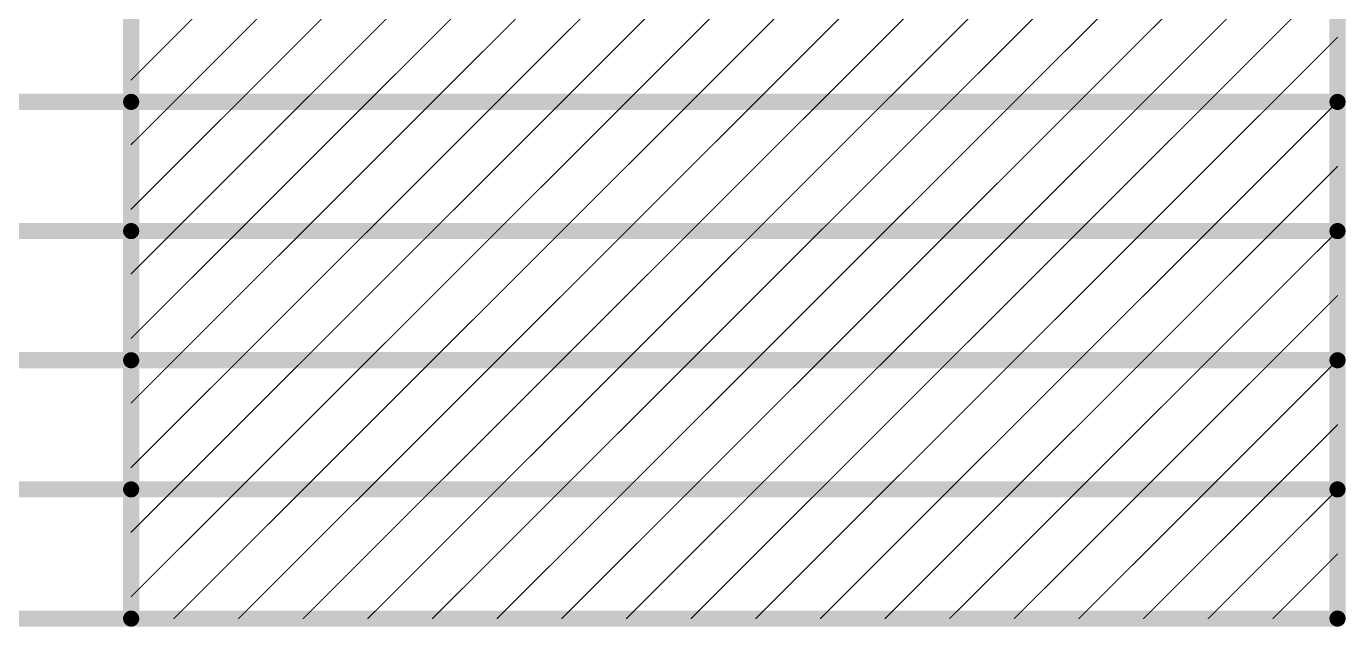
# Model space of a CAD drawing. Header units: inches. Extents: x 0 to 5401, y 0 to 5414.
# Drawn here: x 253.22 to 284.32, y 91.07 to 105.24 of the extents above; entities that cross this region are included whole.
import ezdxf

# ---------------------------------------------------------------- set-up
doc = ezdxf.new("R2010")
doc.units = ezdxf.units.IN
doc.layers.add('Fabrication', color=76, linetype='Continuous')

msp = doc.modelspace()

# ---------------------------------------------------------------- linework, layer by layer
at = {"layer": 'Fabrication'}
for points in [[(255.692, 91.262, 0.381, 0.381, 0), (255.692, 127.838, 0.381, 0.381, 0)], [(284.132, 91.262, 0.381, 0.381, 0), (284.132, 127.838, 0.381, 0.381, 0)], [(255.692, 103.97, 0.0254, 0.0254, 0), (258.224, 106.502, 0.0254, 0.0254, 0)], [(256.7, 103.454, 0.0254, 0.0254, 0), (259.748, 106.502, 0.0254, 0.0254, 0)], [(258.224, 103.454, 0.0254, 0.0254, 0), (261.272, 106.502, 0.0254, 0.0254, 0)], [(259.748, 103.454, 0.0254, 0.0254, 0), (262.796, 106.502, 0.0254, 0.0254, 0)], [(261.272, 103.454, 0.0254, 0.0254, 0), (264.32, 106.502, 0.0254, 0.0254, 0)], [(262.796, 103.454, 0.0254, 0.0254, 0), (265.844, 106.502, 0.0254, 0.0254, 0)], [(264.32, 103.454, 0.0254, 0.0254, 0), (267.368, 106.502, 0.0254, 0.0254, 0)], [(265.844, 103.454, 0.0254, 0.0254, 0), (268.892, 106.502, 0.0254, 0.0254, 0)], [(267.368, 103.454, 0.0254, 0.0254, 0), (270.416, 106.502, 0.0254, 0.0254, 0)], [(268.892, 103.454, 0.0254, 0.0254, 0), (271.94, 106.502, 0.0254, 0.0254, 0)], [(270.416, 103.454, 0.0254, 0.0254, 0), (273.464, 106.502, 0.0254, 0.0254, 0)], [(271.94, 103.454, 0.0254, 0.0254, 0), (274.988, 106.502, 0.0254, 0.0254, 0)], [(273.464, 103.454, 0.0254, 0.0254, 0), (276.512, 106.502, 0.0254, 0.0254, 0)], [(274.988, 103.454, 0.0254, 0.0254, 0), (278.036, 106.502, 0.0254, 0.0254, 0)], [(276.512, 103.454, 0.0254, 0.0254, 0), (279.56, 106.502, 0.0254, 0.0254, 0)], [(278.036, 103.454, 0.0254, 0.0254, 0), (281.084, 106.502, 0.0254, 0.0254, 0)], [(279.56, 103.454, 0.0254, 0.0254, 0), (282.608, 106.502, 0.0254, 0.0254, 0)], [(281.084, 103.454, 0.0254, 0.0254, 0), (284.132, 106.502, 0.0254, 0.0254, 0)], [(282.608, 103.454, 0.0254, 0.0254, 0), (284.132, 104.978, 0.0254, 0.0254, 0)], [(241.218, 103.454, 0.381, 0.381, 0), (255.692, 103.454, 0.381, 0.381, 0)], [(255.692, 103.454, 0.381, 0.381, 0), (284.132, 103.454, 0.381, 0.381, 0)], [(255.692, 100.922, 0.0254, 0.0254, 0), (258.224, 103.454, 0.0254, 0.0254, 0)], [(255.692, 102.446, 0.0254, 0.0254, 0), (256.7, 103.454, 0.0254, 0.0254, 0)], [(256.7, 100.406, 0.0254, 0.0254, 0), (259.748, 103.454, 0.0254, 0.0254, 0)], [(258.224, 100.406, 0.0254, 0.0254, 0), (261.272, 103.454, 0.0254, 0.0254, 0)], [(259.748, 100.406, 0.0254, 0.0254, 0), (262.796, 103.454, 0.0254, 0.0254, 0)], [(261.272, 100.406, 0.0254, 0.0254, 0), (264.32, 103.454, 0.0254, 0.0254, 0)], [(262.796, 100.406, 0.0254, 0.0254, 0), (265.844, 103.454, 0.0254, 0.0254, 0)], [(264.32, 100.406, 0.0254, 0.0254, 0), (267.368, 103.454, 0.0254, 0.0254, 0)], [(265.844, 100.406, 0.0254, 0.0254, 0), (268.892, 103.454, 0.0254, 0.0254, 0)], [(267.368, 100.406, 0.0254, 0.0254, 0), (270.416, 103.454, 0.0254, 0.0254, 0)], [(268.892, 100.406, 0.0254, 0.0254, 0), (271.94, 103.454, 0.0254, 0.0254, 0)], [(270.416, 100.406, 0.0254, 0.0254, 0), (273.464, 103.454, 0.0254, 0.0254, 0)], [(271.94, 100.406, 0.0254, 0.0254, 0), (274.988, 103.454, 0.0254, 0.0254, 0)], [(273.464, 100.406, 0.0254, 0.0254, 0), (276.512, 103.454, 0.0254, 0.0254, 0)], [(274.988, 100.406, 0.0254, 0.0254, 0), (278.036, 103.454, 0.0254, 0.0254, 0)], [(276.512, 100.406, 0.0254, 0.0254, 0), (279.56, 103.454, 0.0254, 0.0254, 0)], [(278.036, 100.406, 0.0254, 0.0254, 0), (281.084, 103.454, 0.0254, 0.0254, 0)], [(279.56, 100.406, 0.0254, 0.0254, 0), (282.608, 103.454, 0.0254, 0.0254, 0)], [(281.084, 100.406, 0.0254, 0.0254, 0), (284.132, 103.454, 0.0254, 0.0254, 0)], [(282.608, 100.406, 0.0254, 0.0254, 0), (284.132, 101.93, 0.0254, 0.0254, 0)], [(241.218, 100.406, 0.381, 0.381, 0), (255.692, 100.406, 0.381, 0.381, 0)], [(255.692, 100.406, 0.381, 0.381, 0), (284.132, 100.406, 0.381, 0.381, 0)], [(255.692, 97.874, 0.0254, 0.0254, 0), (258.224, 100.406, 0.0254, 0.0254, 0)], [(255.692, 99.398, 0.0254, 0.0254, 0), (256.7, 100.406, 0.0254, 0.0254, 0)], [(256.7, 97.358, 0.0254, 0.0254, 0), (259.748, 100.406, 0.0254, 0.0254, 0)], [(258.224, 97.358, 0.0254, 0.0254, 0), (261.272, 100.406, 0.0254, 0.0254, 0)], [(259.748, 97.358, 0.0254, 0.0254, 0), (262.796, 100.406, 0.0254, 0.0254, 0)], [(261.272, 97.358, 0.0254, 0.0254, 0), (264.32, 100.406, 0.0254, 0.0254, 0)], [(262.796, 97.358, 0.0254, 0.0254, 0), (265.844, 100.406, 0.0254, 0.0254, 0)], [(264.32, 97.358, 0.0254, 0.0254, 0), (267.368, 100.406, 0.0254, 0.0254, 0)], [(265.844, 97.358, 0.0254, 0.0254, 0), (268.892, 100.406, 0.0254, 0.0254, 0)], [(267.368, 97.358, 0.0254, 0.0254, 0), (270.416, 100.406, 0.0254, 0.0254, 0)], [(268.892, 97.358, 0.0254, 0.0254, 0), (271.94, 100.406, 0.0254, 0.0254, 0)], [(270.416, 97.358, 0.0254, 0.0254, 0), (273.464, 100.406, 0.0254, 0.0254, 0)], [(271.94, 97.358, 0.0254, 0.0254, 0), (274.988, 100.406, 0.0254, 0.0254, 0)], [(273.464, 97.358, 0.0254, 0.0254, 0), (276.512, 100.406, 0.0254, 0.0254, 0)], [(274.988, 97.358, 0.0254, 0.0254, 0), (278.036, 100.406, 0.0254, 0.0254, 0)], [(276.512, 97.358, 0.0254, 0.0254, 0), (279.56, 100.406, 0.0254, 0.0254, 0)], [(278.036, 97.358, 0.0254, 0.0254, 0), (281.084, 100.406, 0.0254, 0.0254, 0)], [(279.56, 97.358, 0.0254, 0.0254, 0), (282.608, 100.406, 0.0254, 0.0254, 0)], [(281.084, 97.358, 0.0254, 0.0254, 0), (284.132, 100.406, 0.0254, 0.0254, 0)], [(282.608, 97.358, 0.0254, 0.0254, 0), (284.132, 98.882, 0.0254, 0.0254, 0)], [(241.218, 97.358, 0.381, 0.381, 0), (255.692, 97.358, 0.381, 0.381, 0)], [(255.692, 97.358, 0.381, 0.381, 0), (284.132, 97.358, 0.381, 0.381, 0)], [(255.692, 94.826, 0.0254, 0.0254, 0), (258.224, 97.358, 0.0254, 0.0254, 0)], [(255.692, 96.35, 0.0254, 0.0254, 0), (256.7, 97.358, 0.0254, 0.0254, 0)], [(256.7, 94.31, 0.0254, 0.0254, 0), (259.748, 97.358, 0.0254, 0.0254, 0)], [(258.224, 94.31, 0.0254, 0.0254, 0), (261.272, 97.358, 0.0254, 0.0254, 0)], [(259.748, 94.31, 0.0254, 0.0254, 0), (262.796, 97.358, 0.0254, 0.0254, 0)], [(261.272, 94.31, 0.0254, 0.0254, 0), (264.32, 97.358, 0.0254, 0.0254, 0)], [(262.796, 94.31, 0.0254, 0.0254, 0), (265.844, 97.358, 0.0254, 0.0254, 0)], [(264.32, 94.31, 0.0254, 0.0254, 0), (267.368, 97.358, 0.0254, 0.0254, 0)], [(265.844, 94.31, 0.0254, 0.0254, 0), (268.892, 97.358, 0.0254, 0.0254, 0)], [(267.368, 94.31, 0.0254, 0.0254, 0), (270.416, 97.358, 0.0254, 0.0254, 0)], [(268.892, 94.31, 0.0254, 0.0254, 0), (271.94, 97.358, 0.0254, 0.0254, 0)], [(270.416, 94.31, 0.0254, 0.0254, 0), (273.464, 97.358, 0.0254, 0.0254, 0)], [(271.94, 94.31, 0.0254, 0.0254, 0), (274.988, 97.358, 0.0254, 0.0254, 0)], [(273.464, 94.31, 0.0254, 0.0254, 0), (276.512, 97.358, 0.0254, 0.0254, 0)], [(274.988, 94.31, 0.0254, 0.0254, 0), (278.036, 97.358, 0.0254, 0.0254, 0)], [(276.512, 94.31, 0.0254, 0.0254, 0), (279.56, 97.358, 0.0254, 0.0254, 0)], [(278.036, 94.31, 0.0254, 0.0254, 0), (281.084, 97.358, 0.0254, 0.0254, 0)], [(279.56, 94.31, 0.0254, 0.0254, 0), (282.608, 97.358, 0.0254, 0.0254, 0)], [(281.084, 94.31, 0.0254, 0.0254, 0), (284.132, 97.358, 0.0254, 0.0254, 0)], [(282.608, 94.31, 0.0254, 0.0254, 0), (284.132, 95.834, 0.0254, 0.0254, 0)], [(241.218, 94.31, 0.381, 0.381, 0), (255.692, 94.31, 0.381, 0.381, 0)], [(255.692, 94.31, 0.381, 0.381, 0), (284.132, 94.31, 0.381, 0.381, 0)], [(255.692, 91.778, 0.0254, 0.0254, 0), (258.224, 94.31, 0.0254, 0.0254, 0)], [(255.692, 93.302, 0.0254, 0.0254, 0), (256.7, 94.31, 0.0254, 0.0254, 0)], [(256.7, 91.262, 0.0254, 0.0254, 0), (259.748, 94.31, 0.0254, 0.0254, 0)], [(258.224, 91.262, 0.0254, 0.0254, 0), (261.272, 94.31, 0.0254, 0.0254, 0)], [(259.748, 91.262, 0.0254, 0.0254, 0), (262.796, 94.31, 0.0254, 0.0254, 0)], [(261.272, 91.262, 0.0254, 0.0254, 0), (264.32, 94.31, 0.0254, 0.0254, 0)], [(262.796, 91.262, 0.0254, 0.0254, 0), (265.844, 94.31, 0.0254, 0.0254, 0)], [(264.32, 91.262, 0.0254, 0.0254, 0), (267.368, 94.31, 0.0254, 0.0254, 0)], [(265.844, 91.262, 0.0254, 0.0254, 0), (268.892, 94.31, 0.0254, 0.0254, 0)], [(267.368, 91.262, 0.0254, 0.0254, 0), (270.416, 94.31, 0.0254, 0.0254, 0)], [(268.892, 91.262, 0.0254, 0.0254, 0), (271.94, 94.31, 0.0254, 0.0254, 0)], [(270.416, 91.262, 0.0254, 0.0254, 0), (273.464, 94.31, 0.0254, 0.0254, 0)], [(271.94, 91.262, 0.0254, 0.0254, 0), (274.988, 94.31, 0.0254, 0.0254, 0)], [(273.464, 91.262, 0.0254, 0.0254, 0), (276.512, 94.31, 0.0254, 0.0254, 0)], [(274.988, 91.262, 0.0254, 0.0254, 0), (278.036, 94.31, 0.0254, 0.0254, 0)], [(276.512, 91.262, 0.0254, 0.0254, 0), (279.56, 94.31, 0.0254, 0.0254, 0)], [(278.036, 91.262, 0.0254, 0.0254, 0), (281.084, 94.31, 0.0254, 0.0254, 0)], [(279.56, 91.262, 0.0254, 0.0254, 0), (282.608, 94.31, 0.0254, 0.0254, 0)], [(281.084, 91.262, 0.0254, 0.0254, 0), (284.132, 94.31, 0.0254, 0.0254, 0)], [(282.608, 91.262, 0.0254, 0.0254, 0), (284.132, 92.786, 0.0254, 0.0254, 0)], [(241.218, 91.262, 0.381, 0.381, 0), (255.692, 91.262, 0.381, 0.381, 0)], [(255.692, 91.262, 0.381, 0.381, 0), (284.132, 91.262, 0.381, 0.381, 0)]]:
    msp.add_lwpolyline(points, format="xyseb", dxfattribs=at)
for points in [[(284.126, 104.978, 0.0127, 0.0127, 1), (284.138, 104.978, 0.0127, 0.0127, 1)], [(255.686, 103.97, 0.0127, 0.0127, 1), (255.699, 103.97, 0.0127, 0.0127, 1)], [(255.597, 103.454, 0.191, 0.191, 1), (255.787, 103.454, 0.191, 0.191, 1)], [(255.597, 103.454, 0.191, 0.191, 1), (255.787, 103.454, 0.191, 0.191, 1)], [(284.037, 103.454, 0.191, 0.191, 1), (284.227, 103.454, 0.191, 0.191, 1)], [(256.694, 103.454, 0.0127, 0.0127, 1), (256.706, 103.454, 0.0127, 0.0127, 1)], [(256.694, 103.454, 0.0127, 0.0127, 1), (256.706, 103.454, 0.0127, 0.0127, 1)], [(258.218, 103.454, 0.0127, 0.0127, 1), (258.23, 103.454, 0.0127, 0.0127, 1)], [(258.218, 103.454, 0.0127, 0.0127, 1), (258.23, 103.454, 0.0127, 0.0127, 1)], [(259.742, 103.454, 0.0127, 0.0127, 1), (259.754, 103.454, 0.0127, 0.0127, 1)], [(259.742, 103.454, 0.0127, 0.0127, 1), (259.754, 103.454, 0.0127, 0.0127, 1)], [(261.266, 103.454, 0.0127, 0.0127, 1), (261.278, 103.454, 0.0127, 0.0127, 1)], [(261.266, 103.454, 0.0127, 0.0127, 1), (261.278, 103.454, 0.0127, 0.0127, 1)], [(262.79, 103.454, 0.0127, 0.0127, 1), (262.802, 103.454, 0.0127, 0.0127, 1)], [(262.79, 103.454, 0.0127, 0.0127, 1), (262.802, 103.454, 0.0127, 0.0127, 1)], [(264.314, 103.454, 0.0127, 0.0127, 1), (264.326, 103.454, 0.0127, 0.0127, 1)], [(264.314, 103.454, 0.0127, 0.0127, 1), (264.326, 103.454, 0.0127, 0.0127, 1)], [(265.838, 103.454, 0.0127, 0.0127, 1), (265.85, 103.454, 0.0127, 0.0127, 1)], [(265.838, 103.454, 0.0127, 0.0127, 1), (265.85, 103.454, 0.0127, 0.0127, 1)], [(267.362, 103.454, 0.0127, 0.0127, 1), (267.374, 103.454, 0.0127, 0.0127, 1)], [(267.362, 103.454, 0.0127, 0.0127, 1), (267.374, 103.454, 0.0127, 0.0127, 1)], [(268.886, 103.454, 0.0127, 0.0127, 1), (268.898, 103.454, 0.0127, 0.0127, 1)], [(268.886, 103.454, 0.0127, 0.0127, 1), (268.898, 103.454, 0.0127, 0.0127, 1)], [(270.41, 103.454, 0.0127, 0.0127, 1), (270.422, 103.454, 0.0127, 0.0127, 1)], [(270.41, 103.454, 0.0127, 0.0127, 1), (270.422, 103.454, 0.0127, 0.0127, 1)], [(271.934, 103.454, 0.0127, 0.0127, 1), (271.946, 103.454, 0.0127, 0.0127, 1)], [(271.934, 103.454, 0.0127, 0.0127, 1), (271.946, 103.454, 0.0127, 0.0127, 1)], [(273.458, 103.454, 0.0127, 0.0127, 1), (273.47, 103.454, 0.0127, 0.0127, 1)], [(273.458, 103.454, 0.0127, 0.0127, 1), (273.47, 103.454, 0.0127, 0.0127, 1)], [(274.982, 103.454, 0.0127, 0.0127, 1), (274.994, 103.454, 0.0127, 0.0127, 1)], [(274.982, 103.454, 0.0127, 0.0127, 1), (274.994, 103.454, 0.0127, 0.0127, 1)], [(276.506, 103.454, 0.0127, 0.0127, 1), (276.518, 103.454, 0.0127, 0.0127, 1)], [(276.506, 103.454, 0.0127, 0.0127, 1), (276.518, 103.454, 0.0127, 0.0127, 1)], [(278.03, 103.454, 0.0127, 0.0127, 1), (278.042, 103.454, 0.0127, 0.0127, 1)], [(278.03, 103.454, 0.0127, 0.0127, 1), (278.042, 103.454, 0.0127, 0.0127, 1)], [(279.554, 103.454, 0.0127, 0.0127, 1), (279.566, 103.454, 0.0127, 0.0127, 1)], [(279.554, 103.454, 0.0127, 0.0127, 1), (279.566, 103.454, 0.0127, 0.0127, 1)], [(281.078, 103.454, 0.0127, 0.0127, 1), (281.09, 103.454, 0.0127, 0.0127, 1)], [(281.078, 103.454, 0.0127, 0.0127, 1), (281.09, 103.454, 0.0127, 0.0127, 1)], [(282.602, 103.454, 0.0127, 0.0127, 1), (282.614, 103.454, 0.0127, 0.0127, 1)], [(282.602, 103.454, 0.0127, 0.0127, 1), (282.614, 103.454, 0.0127, 0.0127, 1)], [(284.126, 103.454, 0.0127, 0.0127, 1), (284.138, 103.454, 0.0127, 0.0127, 1)], [(255.686, 102.446, 0.0127, 0.0127, 1), (255.699, 102.446, 0.0127, 0.0127, 1)], [(284.126, 101.93, 0.0127, 0.0127, 1), (284.138, 101.93, 0.0127, 0.0127, 1)], [(255.686, 100.922, 0.0127, 0.0127, 1), (255.699, 100.922, 0.0127, 0.0127, 1)], [(255.597, 100.406, 0.191, 0.191, 1), (255.787, 100.406, 0.191, 0.191, 1)], [(255.597, 100.406, 0.191, 0.191, 1), (255.787, 100.406, 0.191, 0.191, 1)], [(284.037, 100.406, 0.191, 0.191, 1), (284.227, 100.406, 0.191, 0.191, 1)], [(256.694, 100.406, 0.0127, 0.0127, 1), (256.706, 100.406, 0.0127, 0.0127, 1)], [(256.694, 100.406, 0.0127, 0.0127, 1), (256.706, 100.406, 0.0127, 0.0127, 1)], [(258.218, 100.406, 0.0127, 0.0127, 1), (258.23, 100.406, 0.0127, 0.0127, 1)], [(258.218, 100.406, 0.0127, 0.0127, 1), (258.23, 100.406, 0.0127, 0.0127, 1)], [(259.742, 100.406, 0.0127, 0.0127, 1), (259.754, 100.406, 0.0127, 0.0127, 1)], [(259.742, 100.406, 0.0127, 0.0127, 1), (259.754, 100.406, 0.0127, 0.0127, 1)], [(261.266, 100.406, 0.0127, 0.0127, 1), (261.278, 100.406, 0.0127, 0.0127, 1)], [(261.266, 100.406, 0.0127, 0.0127, 1), (261.278, 100.406, 0.0127, 0.0127, 1)], [(262.79, 100.406, 0.0127, 0.0127, 1), (262.802, 100.406, 0.0127, 0.0127, 1)], [(262.79, 100.406, 0.0127, 0.0127, 1), (262.802, 100.406, 0.0127, 0.0127, 1)], [(264.314, 100.406, 0.0127, 0.0127, 1), (264.326, 100.406, 0.0127, 0.0127, 1)], [(264.314, 100.406, 0.0127, 0.0127, 1), (264.326, 100.406, 0.0127, 0.0127, 1)], [(265.838, 100.406, 0.0127, 0.0127, 1), (265.85, 100.406, 0.0127, 0.0127, 1)], [(265.838, 100.406, 0.0127, 0.0127, 1), (265.85, 100.406, 0.0127, 0.0127, 1)], [(267.362, 100.406, 0.0127, 0.0127, 1), (267.374, 100.406, 0.0127, 0.0127, 1)], [(267.362, 100.406, 0.0127, 0.0127, 1), (267.374, 100.406, 0.0127, 0.0127, 1)], [(268.886, 100.406, 0.0127, 0.0127, 1), (268.898, 100.406, 0.0127, 0.0127, 1)], [(268.886, 100.406, 0.0127, 0.0127, 1), (268.898, 100.406, 0.0127, 0.0127, 1)], [(270.41, 100.406, 0.0127, 0.0127, 1), (270.422, 100.406, 0.0127, 0.0127, 1)], [(270.41, 100.406, 0.0127, 0.0127, 1), (270.422, 100.406, 0.0127, 0.0127, 1)], [(271.934, 100.406, 0.0127, 0.0127, 1), (271.946, 100.406, 0.0127, 0.0127, 1)], [(271.934, 100.406, 0.0127, 0.0127, 1), (271.946, 100.406, 0.0127, 0.0127, 1)], [(273.458, 100.406, 0.0127, 0.0127, 1), (273.47, 100.406, 0.0127, 0.0127, 1)], [(273.458, 100.406, 0.0127, 0.0127, 1), (273.47, 100.406, 0.0127, 0.0127, 1)], [(274.982, 100.406, 0.0127, 0.0127, 1), (274.994, 100.406, 0.0127, 0.0127, 1)], [(274.982, 100.406, 0.0127, 0.0127, 1), (274.994, 100.406, 0.0127, 0.0127, 1)], [(276.506, 100.406, 0.0127, 0.0127, 1), (276.518, 100.406, 0.0127, 0.0127, 1)], [(276.506, 100.406, 0.0127, 0.0127, 1), (276.518, 100.406, 0.0127, 0.0127, 1)], [(278.03, 100.406, 0.0127, 0.0127, 1), (278.042, 100.406, 0.0127, 0.0127, 1)], [(278.03, 100.406, 0.0127, 0.0127, 1), (278.042, 100.406, 0.0127, 0.0127, 1)], [(279.554, 100.406, 0.0127, 0.0127, 1), (279.566, 100.406, 0.0127, 0.0127, 1)], [(279.554, 100.406, 0.0127, 0.0127, 1), (279.566, 100.406, 0.0127, 0.0127, 1)], [(281.078, 100.406, 0.0127, 0.0127, 1), (281.09, 100.406, 0.0127, 0.0127, 1)], [(281.078, 100.406, 0.0127, 0.0127, 1), (281.09, 100.406, 0.0127, 0.0127, 1)], [(282.602, 100.406, 0.0127, 0.0127, 1), (282.614, 100.406, 0.0127, 0.0127, 1)], [(282.602, 100.406, 0.0127, 0.0127, 1), (282.614, 100.406, 0.0127, 0.0127, 1)], [(284.126, 100.406, 0.0127, 0.0127, 1), (284.138, 100.406, 0.0127, 0.0127, 1)], [(255.686, 99.398, 0.0127, 0.0127, 1), (255.699, 99.398, 0.0127, 0.0127, 1)], [(284.126, 98.882, 0.0127, 0.0127, 1), (284.138, 98.882, 0.0127, 0.0127, 1)], [(255.686, 97.874, 0.0127, 0.0127, 1), (255.699, 97.874, 0.0127, 0.0127, 1)], [(255.597, 97.358, 0.191, 0.191, 1), (255.787, 97.358, 0.191, 0.191, 1)], [(255.597, 97.358, 0.191, 0.191, 1), (255.787, 97.358, 0.191, 0.191, 1)], [(256.694, 97.358, 0.0127, 0.0127, 1), (256.706, 97.358, 0.0127, 0.0127, 1)], [(256.694, 97.358, 0.0127, 0.0127, 1), (256.706, 97.358, 0.0127, 0.0127, 1)], [(258.218, 97.358, 0.0127, 0.0127, 1), (258.23, 97.358, 0.0127, 0.0127, 1)], [(258.218, 97.358, 0.0127, 0.0127, 1), (258.23, 97.358, 0.0127, 0.0127, 1)], [(259.742, 97.358, 0.0127, 0.0127, 1), (259.754, 97.358, 0.0127, 0.0127, 1)], [(259.742, 97.358, 0.0127, 0.0127, 1), (259.754, 97.358, 0.0127, 0.0127, 1)], [(261.266, 97.358, 0.0127, 0.0127, 1), (261.278, 97.358, 0.0127, 0.0127, 1)], [(261.266, 97.358, 0.0127, 0.0127, 1), (261.278, 97.358, 0.0127, 0.0127, 1)], [(262.79, 97.358, 0.0127, 0.0127, 1), (262.802, 97.358, 0.0127, 0.0127, 1)], [(262.79, 97.358, 0.0127, 0.0127, 1), (262.802, 97.358, 0.0127, 0.0127, 1)], [(264.314, 97.358, 0.0127, 0.0127, 1), (264.326, 97.358, 0.0127, 0.0127, 1)], [(264.314, 97.358, 0.0127, 0.0127, 1), (264.326, 97.358, 0.0127, 0.0127, 1)], [(265.838, 97.358, 0.0127, 0.0127, 1), (265.85, 97.358, 0.0127, 0.0127, 1)], [(265.838, 97.358, 0.0127, 0.0127, 1), (265.85, 97.358, 0.0127, 0.0127, 1)], [(267.362, 97.358, 0.0127, 0.0127, 1), (267.374, 97.358, 0.0127, 0.0127, 1)], [(267.362, 97.358, 0.0127, 0.0127, 1), (267.374, 97.358, 0.0127, 0.0127, 1)], [(268.886, 97.358, 0.0127, 0.0127, 1), (268.898, 97.358, 0.0127, 0.0127, 1)], [(268.886, 97.358, 0.0127, 0.0127, 1), (268.898, 97.358, 0.0127, 0.0127, 1)], [(270.41, 97.358, 0.0127, 0.0127, 1), (270.422, 97.358, 0.0127, 0.0127, 1)], [(270.41, 97.358, 0.0127, 0.0127, 1), (270.422, 97.358, 0.0127, 0.0127, 1)], [(271.934, 97.358, 0.0127, 0.0127, 1), (271.946, 97.358, 0.0127, 0.0127, 1)], [(271.934, 97.358, 0.0127, 0.0127, 1), (271.946, 97.358, 0.0127, 0.0127, 1)], [(273.458, 97.358, 0.0127, 0.0127, 1), (273.47, 97.358, 0.0127, 0.0127, 1)], [(273.458, 97.358, 0.0127, 0.0127, 1), (273.47, 97.358, 0.0127, 0.0127, 1)], [(274.982, 97.358, 0.0127, 0.0127, 1), (274.994, 97.358, 0.0127, 0.0127, 1)], [(274.982, 97.358, 0.0127, 0.0127, 1), (274.994, 97.358, 0.0127, 0.0127, 1)], [(276.506, 97.358, 0.0127, 0.0127, 1), (276.518, 97.358, 0.0127, 0.0127, 1)], [(276.506, 97.358, 0.0127, 0.0127, 1), (276.518, 97.358, 0.0127, 0.0127, 1)], [(278.03, 97.358, 0.0127, 0.0127, 1), (278.042, 97.358, 0.0127, 0.0127, 1)], [(278.03, 97.358, 0.0127, 0.0127, 1), (278.042, 97.358, 0.0127, 0.0127, 1)], [(279.554, 97.358, 0.0127, 0.0127, 1), (279.566, 97.358, 0.0127, 0.0127, 1)], [(279.554, 97.358, 0.0127, 0.0127, 1), (279.566, 97.358, 0.0127, 0.0127, 1)], [(281.078, 97.358, 0.0127, 0.0127, 1), (281.09, 97.358, 0.0127, 0.0127, 1)], [(281.078, 97.358, 0.0127, 0.0127, 1), (281.09, 97.358, 0.0127, 0.0127, 1)], [(282.602, 97.358, 0.0127, 0.0127, 1), (282.614, 97.358, 0.0127, 0.0127, 1)], [(282.602, 97.358, 0.0127, 0.0127, 1), (282.614, 97.358, 0.0127, 0.0127, 1)], [(284.037, 97.358, 0.191, 0.191, 1), (284.227, 97.358, 0.191, 0.191, 1)], [(284.126, 97.358, 0.0127, 0.0127, 1), (284.138, 97.358, 0.0127, 0.0127, 1)], [(255.686, 96.35, 0.0127, 0.0127, 1), (255.699, 96.35, 0.0127, 0.0127, 1)], [(284.126, 95.834, 0.0127, 0.0127, 1), (284.138, 95.834, 0.0127, 0.0127, 1)], [(255.686, 94.826, 0.0127, 0.0127, 1), (255.699, 94.826, 0.0127, 0.0127, 1)], [(255.597, 94.31, 0.191, 0.191, 1), (255.787, 94.31, 0.191, 0.191, 1)], [(255.597, 94.31, 0.191, 0.191, 1), (255.787, 94.31, 0.191, 0.191, 1)], [(256.694, 94.31, 0.0127, 0.0127, 1), (256.706, 94.31, 0.0127, 0.0127, 1)], [(256.694, 94.31, 0.0127, 0.0127, 1), (256.706, 94.31, 0.0127, 0.0127, 1)], [(258.218, 94.31, 0.0127, 0.0127, 1), (258.23, 94.31, 0.0127, 0.0127, 1)], [(258.218, 94.31, 0.0127, 0.0127, 1), (258.23, 94.31, 0.0127, 0.0127, 1)], [(259.742, 94.31, 0.0127, 0.0127, 1), (259.754, 94.31, 0.0127, 0.0127, 1)], [(259.742, 94.31, 0.0127, 0.0127, 1), (259.754, 94.31, 0.0127, 0.0127, 1)], [(261.266, 94.31, 0.0127, 0.0127, 1), (261.278, 94.31, 0.0127, 0.0127, 1)], [(261.266, 94.31, 0.0127, 0.0127, 1), (261.278, 94.31, 0.0127, 0.0127, 1)], [(262.79, 94.31, 0.0127, 0.0127, 1), (262.802, 94.31, 0.0127, 0.0127, 1)], [(262.79, 94.31, 0.0127, 0.0127, 1), (262.802, 94.31, 0.0127, 0.0127, 1)], [(264.314, 94.31, 0.0127, 0.0127, 1), (264.326, 94.31, 0.0127, 0.0127, 1)], [(264.314, 94.31, 0.0127, 0.0127, 1), (264.326, 94.31, 0.0127, 0.0127, 1)], [(265.838, 94.31, 0.0127, 0.0127, 1), (265.85, 94.31, 0.0127, 0.0127, 1)], [(265.838, 94.31, 0.0127, 0.0127, 1), (265.85, 94.31, 0.0127, 0.0127, 1)], [(267.362, 94.31, 0.0127, 0.0127, 1), (267.374, 94.31, 0.0127, 0.0127, 1)], [(267.362, 94.31, 0.0127, 0.0127, 1), (267.374, 94.31, 0.0127, 0.0127, 1)], [(268.886, 94.31, 0.0127, 0.0127, 1), (268.898, 94.31, 0.0127, 0.0127, 1)], [(268.886, 94.31, 0.0127, 0.0127, 1), (268.898, 94.31, 0.0127, 0.0127, 1)], [(270.41, 94.31, 0.0127, 0.0127, 1), (270.422, 94.31, 0.0127, 0.0127, 1)], [(270.41, 94.31, 0.0127, 0.0127, 1), (270.422, 94.31, 0.0127, 0.0127, 1)], [(271.934, 94.31, 0.0127, 0.0127, 1), (271.946, 94.31, 0.0127, 0.0127, 1)], [(271.934, 94.31, 0.0127, 0.0127, 1), (271.946, 94.31, 0.0127, 0.0127, 1)], [(273.458, 94.31, 0.0127, 0.0127, 1), (273.47, 94.31, 0.0127, 0.0127, 1)], [(273.458, 94.31, 0.0127, 0.0127, 1), (273.47, 94.31, 0.0127, 0.0127, 1)], [(274.982, 94.31, 0.0127, 0.0127, 1), (274.994, 94.31, 0.0127, 0.0127, 1)], [(274.982, 94.31, 0.0127, 0.0127, 1), (274.994, 94.31, 0.0127, 0.0127, 1)], [(276.506, 94.31, 0.0127, 0.0127, 1), (276.518, 94.31, 0.0127, 0.0127, 1)], [(276.506, 94.31, 0.0127, 0.0127, 1), (276.518, 94.31, 0.0127, 0.0127, 1)], [(278.03, 94.31, 0.0127, 0.0127, 1), (278.042, 94.31, 0.0127, 0.0127, 1)], [(278.03, 94.31, 0.0127, 0.0127, 1), (278.042, 94.31, 0.0127, 0.0127, 1)], [(279.554, 94.31, 0.0127, 0.0127, 1), (279.566, 94.31, 0.0127, 0.0127, 1)], [(279.554, 94.31, 0.0127, 0.0127, 1), (279.566, 94.31, 0.0127, 0.0127, 1)], [(281.078, 94.31, 0.0127, 0.0127, 1), (281.09, 94.31, 0.0127, 0.0127, 1)], [(281.078, 94.31, 0.0127, 0.0127, 1), (281.09, 94.31, 0.0127, 0.0127, 1)], [(282.602, 94.31, 0.0127, 0.0127, 1), (282.614, 94.31, 0.0127, 0.0127, 1)], [(282.602, 94.31, 0.0127, 0.0127, 1), (282.614, 94.31, 0.0127, 0.0127, 1)], [(284.037, 94.31, 0.191, 0.191, 1), (284.227, 94.31, 0.191, 0.191, 1)], [(284.126, 94.31, 0.0127, 0.0127, 1), (284.138, 94.31, 0.0127, 0.0127, 1)], [(255.686, 93.302, 0.0127, 0.0127, 1), (255.699, 93.302, 0.0127, 0.0127, 1)], [(284.126, 92.786, 0.0127, 0.0127, 1), (284.138, 92.786, 0.0127, 0.0127, 1)], [(255.686, 91.778, 0.0127, 0.0127, 1), (255.699, 91.778, 0.0127, 0.0127, 1)], [(255.597, 91.262, 0.191, 0.191, 1), (255.787, 91.262, 0.191, 0.191, 1)], [(255.597, 91.262, 0.191, 0.191, 1), (255.787, 91.262, 0.191, 0.191, 1)], [(255.597, 91.262, 0.191, 0.191, 1), (255.787, 91.262, 0.191, 0.191, 1)], [(284.037, 91.262, 0.191, 0.191, 1), (284.227, 91.262, 0.191, 0.191, 1)], [(284.037, 91.262, 0.191, 0.191, 1), (284.227, 91.262, 0.191, 0.191, 1)], [(256.694, 91.262, 0.0127, 0.0127, 1), (256.706, 91.262, 0.0127, 0.0127, 1)], [(258.218, 91.262, 0.0127, 0.0127, 1), (258.23, 91.262, 0.0127, 0.0127, 1)], [(259.742, 91.262, 0.0127, 0.0127, 1), (259.754, 91.262, 0.0127, 0.0127, 1)], [(261.266, 91.262, 0.0127, 0.0127, 1), (261.278, 91.262, 0.0127, 0.0127, 1)], [(262.79, 91.262, 0.0127, 0.0127, 1), (262.802, 91.262, 0.0127, 0.0127, 1)], [(264.314, 91.262, 0.0127, 0.0127, 1), (264.326, 91.262, 0.0127, 0.0127, 1)], [(265.838, 91.262, 0.0127, 0.0127, 1), (265.85, 91.262, 0.0127, 0.0127, 1)], [(267.362, 91.262, 0.0127, 0.0127, 1), (267.374, 91.262, 0.0127, 0.0127, 1)], [(268.886, 91.262, 0.0127, 0.0127, 1), (268.898, 91.262, 0.0127, 0.0127, 1)], [(270.41, 91.262, 0.0127, 0.0127, 1), (270.422, 91.262, 0.0127, 0.0127, 1)], [(271.934, 91.262, 0.0127, 0.0127, 1), (271.946, 91.262, 0.0127, 0.0127, 1)], [(273.458, 91.262, 0.0127, 0.0127, 1), (273.47, 91.262, 0.0127, 0.0127, 1)], [(274.982, 91.262, 0.0127, 0.0127, 1), (274.994, 91.262, 0.0127, 0.0127, 1)], [(276.506, 91.262, 0.0127, 0.0127, 1), (276.518, 91.262, 0.0127, 0.0127, 1)], [(278.03, 91.262, 0.0127, 0.0127, 1), (278.042, 91.262, 0.0127, 0.0127, 1)], [(279.554, 91.262, 0.0127, 0.0127, 1), (279.566, 91.262, 0.0127, 0.0127, 1)], [(281.078, 91.262, 0.0127, 0.0127, 1), (281.09, 91.262, 0.0127, 0.0127, 1)], [(282.602, 91.262, 0.0127, 0.0127, 1), (282.614, 91.262, 0.0127, 0.0127, 1)]]:
    msp.add_lwpolyline(points, format="xyseb", close=True, dxfattribs=at)

doc.saveas('drawing.dxf')
